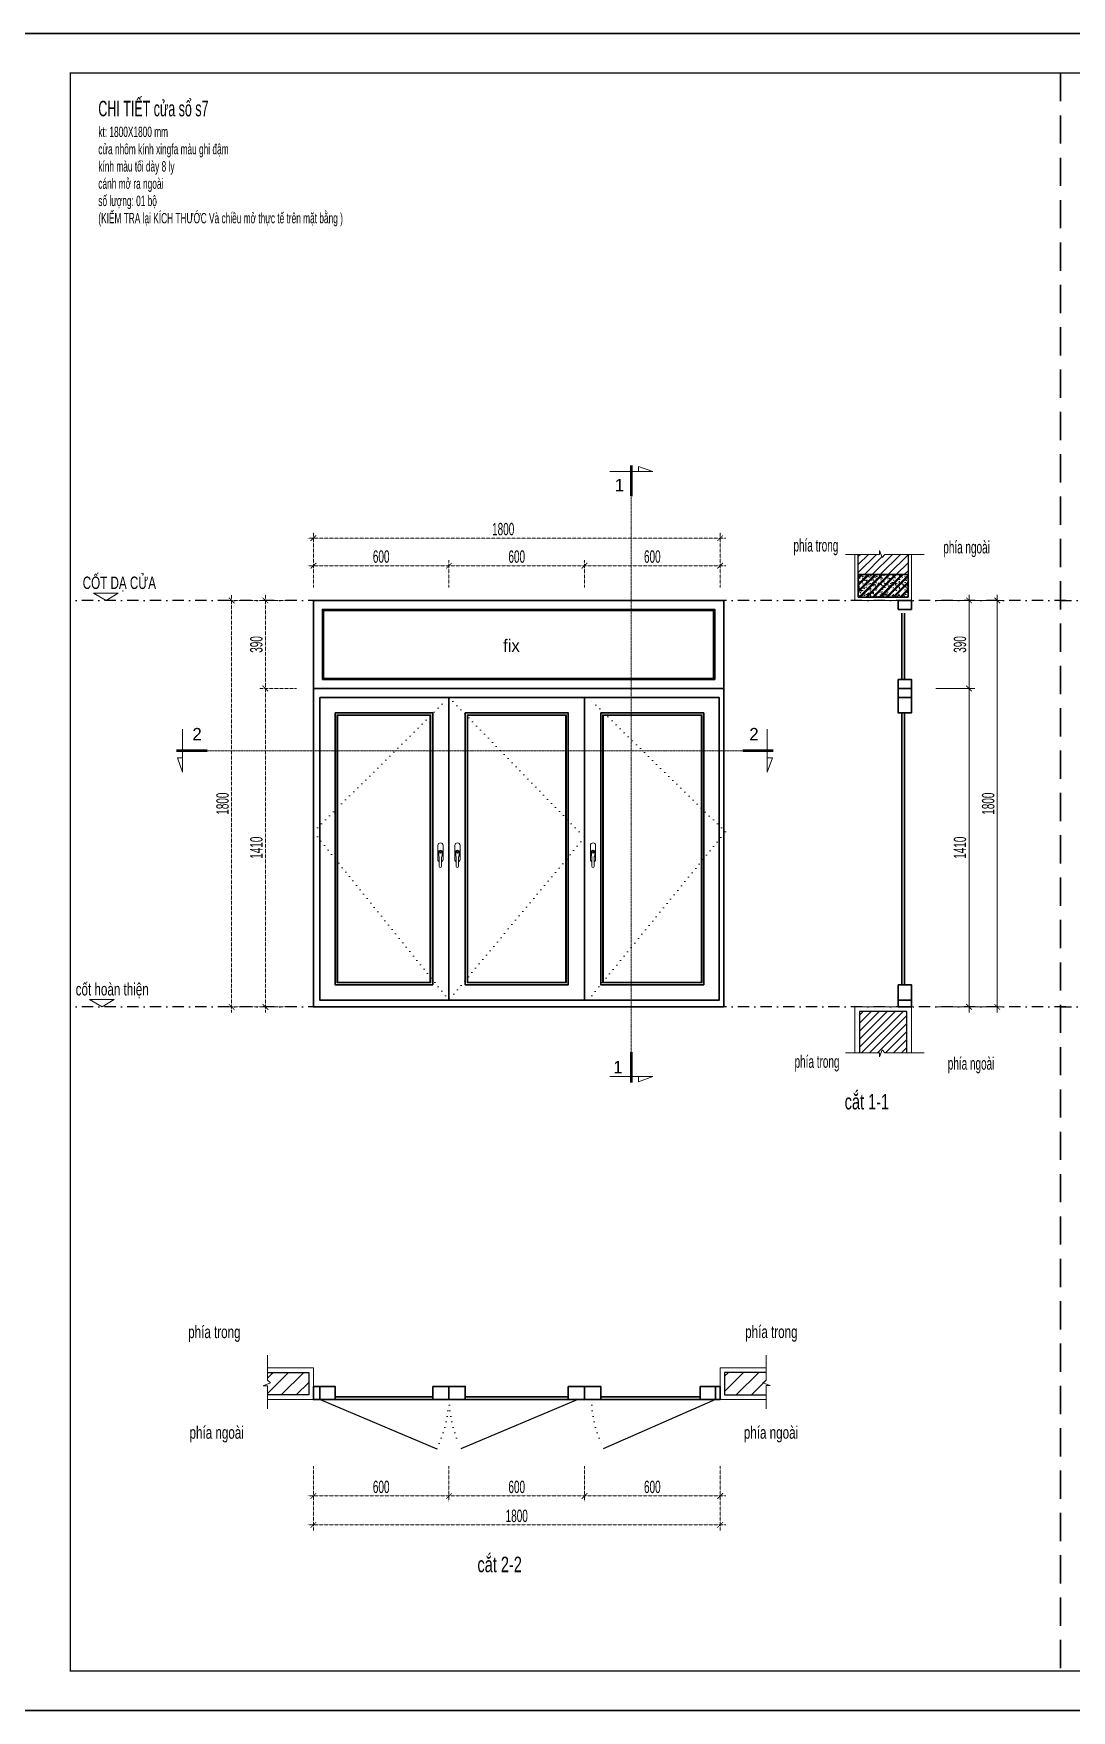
# Model space of a CAD drawing. Header units: inches. Extents: x 274208 to 641690, y -81912 to 129129.
# Drawn here: x 559642 to 564235, y 19702 to 27127 of the extents above; entities that cross this region are included whole.
import ezdxf

# ---------------------------------------------------------------- set-up
doc = ezdxf.new("R2010")
doc.units = ezdxf.units.IN
doc.header["$MEASUREMENT"] = 0
doc.header["$PDMODE"] = 3
for name, pattern in [('ACAD_ISO03W100', [30, 12, -18]), ('DASHDOT', [1, 0.5, -0.25, 0, -0.25]), ('DOT', [0.25, 0, -0.25]), ('HIDDEN', [0.375, 0.25, -0.125])]:
    doc.linetypes.add(name, pattern=pattern)
for name, color, linetype, lineweight in [('01.Cut', 255, 'Continuous', 35), ('04.Khuat', 250, 'HIDDEN', 18), ('05.Text', 253, 'Continuous', 18), ('06.betong', 2, 'Continuous', 35), ('08.Dim', 156, 'Continuous', 15), ('09.Hatch', 250, 'Continuous', 5), ('10.Text', 254, 'Continuous', 18), ('11.Khung bo', 32, 'Continuous', 50), ('12.Khung', 36, 'Continuous', 25), ('AUDIT_I_160217234026-0', 7, 'Continuous', 5), ('CA.cat 30', 30, 'Continuous', 35), ('CA.thay 145', 145, 'Continuous', 18), ('CCA - TUONG', 7, 'Continuous', 35), ('Kinh', 5, 'Continuous', 35), ('nep', 9, 'Continuous', 15), ('wall', 4, 'Continuous', 9)]:
    doc.layers.add(name, color=color, linetype=linetype, lineweight=lineweight)
doc.layers.add('Tpl_Bound', color=1, linetype='Continuous', plot=False)
doc.layers.add('TRUC', color=250, linetype='DASHDOT')
doc.styles.add('TT5_Text Dim', font='hoatbif.shx', dxfattribs={"width": 0.6})
doc.styles.add('VnAvantH', font='')
doc.styles.get('VnAvantH').set_extended_font_data('.VnAvantH')
doc.dimstyles.new('TT5_Dim 1-25', dxfattribs={"dimscale": 25, "dimtxt": 2.2, "dimasz": 1, "dimexe": 1, "dimexo": 0, "dimgap": 0.5, "dimtad": 1, "dimdec": 0, "dimzin": 0, "dimdsep": 46, "dimtxsty": 'TT5_Text Dim', "dimblk": 'ARCHTICK', "dimcen": 0, "dimdle": 1, "dimclrd": 256, "dimclre": 256, "dimclrt": 1, "dimadec": 0, "dimazin": 0, "dimtfac": 0.015, "dimtdec": 0, "dimtix": 1, "dimtmove": 2, "dimatfit": 3, "dimldrblk": 'DOT', "dimfxl": 1, "dimtolj": 1, "dimtzin": 0, "dimlwd": -1, "dimlwe": -1, "dimarcsym": 1})

# ---------------------------------------------------------------- blocks, each defined once
blk = doc.blocks.new('100')
at = {"layer": '11.Khung bo', "const_width": 26.7}
blk.add_lwpolyline([(1860913, -945240), (1860913, -916940), (1896063, -916940), (1896063, -945240)], close=True, dxfattribs=at)
at = {"layer": '12.Khung', "color": 1}
blk.add_lwpolyline([(1901579, -945940), (1901579, -916240), (1859580, -916240), (1859580, -945940)], close=True, dxfattribs=at)
blk = doc.blocks.new('vet cat')
at = {"layer": 'CA.cat 30', "const_width": 50}
blk.add_lwpolyline([(-82592, -188552), (-81976, -188552)], dxfattribs=at)
at = {"layer": 'CA.thay 145'}
blk.add_line((-82574, -188411), (-82469, -188411), dxfattribs=at)
blk.add_lwpolyline([(-82469, -188983), (-82469, -188122), (-82574, -188411)], dxfattribs=at)
blk = doc.blocks.new('_ARCHTICK')
at = {"color": 0, "linetype": 'ByBlock', "const_width": 0.15}
blk.add_lwpolyline([(-0.5, -0.5), (0.5, 0.5)], dxfattribs=at)
blk = doc.blocks.new('*D1027')
at = {"layer": '08.Dim', "linetype": 'HIDDEN', "transparency": 16777216}
for p, q in [((560855.4, 24771.1), (561505.4, 24771.1)), ((560880.4, 24674.7), (560880.4, 24796.1)), ((561480.4, 24674.7), (561480.4, 24796.1))]:
    blk.add_line(p, q, dxfattribs=at)
at = {"layer": 'Defpoints', "color": 0, "linetype": 'HIDDEN', "transparency": 16777216}
for p in [(561480.4, 24771.1), (560880.4, 24674.7), (561480.4, 24674.7)]:
    blk.add_point(p, dxfattribs=at)
at = {"layer": '08.Dim', "linetype": 'HIDDEN', "transparency": 16777216, "xscale": 25, "yscale": 25, "zscale": 25, "rotation": 180}
blk.add_blockref('_ARCHTICK', (560880.4, 24771.1), dxfattribs=at)
at = {"layer": '08.Dim', "linetype": 'HIDDEN', "transparency": 16777216, "xscale": 25, "yscale": 25, "zscale": 25}
blk.add_blockref('_ARCHTICK', (561480.4, 24771.1), dxfattribs=at)
at = {"layer": '08.Dim', "color": 1, "linetype": 'HIDDEN', "transparency": 16777216, "insert": (561180.4, 24811.1), "char_height": 55, "attachment_point": 5, "style": 'TT5_Text Dim'}
blk.add_mtext('\\A1;600', dxfattribs=at)
blk = doc.blocks.new('_DOT')
at = {"color": 1, "linetype": 'ByBlock'}
blk.add_line((-0.5, 0), (-1, 0), dxfattribs=at)
at = {"color": 1, "linetype": 'ByBlock', "const_width": 0.5}
blk.add_lwpolyline([(-0.25, 0, 1), (0.25, 0, 1)], format="xyb", close=True, dxfattribs=at)
blk = doc.blocks.new('*D1028')
at = {"layer": '08.Dim', "linetype": 'HIDDEN', "transparency": 16777216}
for p, q in [((561455.4, 24771.1), (562105.4, 24771.1)), ((561480.4, 24674.7), (561480.4, 24796.1)), ((562080.4, 24674.7), (562080.4, 24796.1))]:
    blk.add_line(p, q, dxfattribs=at)
at = {"layer": 'Defpoints', "color": 0, "linetype": 'HIDDEN', "transparency": 16777216}
for p in [(562080.4, 24771.1), (561480.4, 24674.7), (562080.4, 24674.7)]:
    blk.add_point(p, dxfattribs=at)
at = {"layer": '08.Dim', "linetype": 'HIDDEN', "transparency": 16777216, "xscale": 25, "yscale": 25, "zscale": 25, "rotation": 180}
blk.add_blockref('_ARCHTICK', (561480.4, 24771.1), dxfattribs=at)
at = {"layer": '08.Dim', "linetype": 'HIDDEN', "transparency": 16777216, "xscale": 25, "yscale": 25, "zscale": 25}
blk.add_blockref('_ARCHTICK', (562080.4, 24771.1), dxfattribs=at)
at = {"layer": '08.Dim', "color": 1, "linetype": 'HIDDEN', "transparency": 16777216, "insert": (561780.4, 24811.1), "char_height": 55, "attachment_point": 5, "style": 'TT5_Text Dim'}
blk.add_mtext('\\A1;600', dxfattribs=at)
blk = doc.blocks.new('*D1029')
at = {"layer": '08.Dim', "linetype": 'HIDDEN', "transparency": 16777216}
for p, q in [((560855.4, 24892.8), (562705.4, 24892.8)), ((560880.4, 24674.7), (560880.4, 24917.8)), ((562680.4, 24674.7), (562680.4, 24917.8))]:
    blk.add_line(p, q, dxfattribs=at)
at = {"layer": 'Defpoints', "color": 0, "linetype": 'HIDDEN', "transparency": 16777216}
for p in [(562680.4, 24892.8), (560880.4, 24674.7), (562680.4, 24674.7)]:
    blk.add_point(p, dxfattribs=at)
at = {"layer": '08.Dim', "linetype": 'HIDDEN', "transparency": 16777216, "xscale": 25, "yscale": 25, "zscale": 25, "rotation": 180}
blk.add_blockref('_ARCHTICK', (560880.4, 24892.8), dxfattribs=at)
at = {"layer": '08.Dim', "linetype": 'HIDDEN', "transparency": 16777216, "xscale": 25, "yscale": 25, "zscale": 25}
blk.add_blockref('_ARCHTICK', (562680.4, 24892.8), dxfattribs=at)
at = {"layer": '08.Dim', "color": 1, "linetype": 'HIDDEN', "transparency": 16777216, "insert": (561720.4, 24932.8), "char_height": 55, "attachment_point": 5, "style": 'TT5_Text Dim'}
blk.add_mtext('\\A1;1800', dxfattribs=at)
blk = doc.blocks.new('*D1030')
at = {"layer": '08.Dim', "linetype": 'HIDDEN', "transparency": 16777216}
for p, q in [((560806.1, 24617.3), (560643.1, 24617.3)), ((560668.1, 24642.3), (560668.1, 24202.3)), ((560806.1, 24227.3), (560643.1, 24227.3))]:
    blk.add_line(p, q, dxfattribs=at)
at = {"layer": 'Defpoints', "color": 0, "linetype": 'HIDDEN', "transparency": 16777216}
for p in [(560806.1, 24617.3), (560668.1, 24227.3), (560806.1, 24227.3)]:
    blk.add_point(p, dxfattribs=at)
at = {"layer": '08.Dim', "linetype": 'HIDDEN', "transparency": 16777216, "xscale": 25, "yscale": 25, "zscale": 25}
for p, rotation in [((560668.1, 24617.3), 90), ((560668.1, 24227.3), 270)]:
    blk.add_blockref('_ARCHTICK', p, dxfattribs=dict(at, rotation=rotation))
at = {"layer": '08.Dim', "color": 1, "linetype": 'HIDDEN', "transparency": 16777216, "insert": (560628.1, 24422.3), "char_height": 55, "attachment_point": 5, "rotation": 90, "style": 'TT5_Text Dim'}
blk.add_mtext('\\A1;390', dxfattribs=at)
blk = doc.blocks.new('*D1031')
at = {"layer": '08.Dim', "linetype": 'HIDDEN', "transparency": 16777216}
for p, q in [((560806.1, 24227.3), (560643.1, 24227.3)), ((560668.1, 24252.3), (560668.1, 22792.4)), ((560806.1, 22817.4), (560643.1, 22817.4))]:
    blk.add_line(p, q, dxfattribs=at)
at = {"layer": 'Defpoints', "color": 0, "linetype": 'HIDDEN', "transparency": 16777216}
for p in [(560806.1, 24227.3), (560668.1, 22817.4), (560806.1, 22817.4)]:
    blk.add_point(p, dxfattribs=at)
at = {"layer": '08.Dim', "linetype": 'HIDDEN', "transparency": 16777216, "xscale": 25, "yscale": 25, "zscale": 25}
for p, rotation in [((560668.1, 24227.3), 90), ((560668.1, 22817.4), 270)]:
    blk.add_blockref('_ARCHTICK', p, dxfattribs=dict(at, rotation=rotation))
at = {"layer": '08.Dim', "color": 1, "linetype": 'HIDDEN', "transparency": 16777216, "insert": (560628.1, 23522.4), "char_height": 55, "attachment_point": 5, "rotation": 90, "style": 'TT5_Text Dim'}
blk.add_mtext('\\A1;1410', dxfattribs=at)
blk = doc.blocks.new('*D1032')
at = {"layer": '08.Dim', "linetype": 'HIDDEN', "transparency": 16777216}
for p, q in [((560806.1, 24617.3), (560493.5, 24617.3)), ((560518.5, 24642.3), (560518.5, 22792.4)), ((560806.1, 22817.4), (560493.5, 22817.4))]:
    blk.add_line(p, q, dxfattribs=at)
at = {"layer": 'Defpoints', "color": 0, "linetype": 'HIDDEN', "transparency": 16777216}
for p in [(560806.1, 24617.3), (560518.5, 22817.4), (560806.1, 22817.4)]:
    blk.add_point(p, dxfattribs=at)
at = {"layer": '08.Dim', "linetype": 'HIDDEN', "transparency": 16777216, "xscale": 25, "yscale": 25, "zscale": 25}
for p, rotation in [((560518.5, 24617.3), 90), ((560518.5, 22817.4), 270)]:
    blk.add_blockref('_ARCHTICK', p, dxfattribs=dict(at, rotation=rotation))
at = {"layer": '08.Dim', "color": 1, "linetype": 'HIDDEN', "transparency": 16777216, "insert": (560478.5, 23717.4), "char_height": 55, "attachment_point": 5, "rotation": 90, "style": 'TT5_Text Dim'}
blk.add_mtext('\\A1;1800', dxfattribs=at)
blk = doc.blocks.new('*D1033')
at = {"layer": '08.Dim', "linetype": 'HIDDEN', "transparency": 16777216}
for p, q in [((562055.4, 24771.1), (562705.4, 24771.1)), ((562080.4, 24674.7), (562080.4, 24796.1)), ((562680.4, 24674.7), (562680.4, 24796.1))]:
    blk.add_line(p, q, dxfattribs=at)
at = {"layer": 'Defpoints', "color": 0, "linetype": 'HIDDEN', "transparency": 16777216}
for p in [(562680.4, 24771.1), (562080.4, 24674.7), (562680.4, 24674.7)]:
    blk.add_point(p, dxfattribs=at)
at = {"layer": '08.Dim', "linetype": 'HIDDEN', "transparency": 16777216, "xscale": 25, "yscale": 25, "zscale": 25, "rotation": 180}
blk.add_blockref('_ARCHTICK', (562080.4, 24771.1), dxfattribs=at)
at = {"layer": '08.Dim', "linetype": 'HIDDEN', "transparency": 16777216, "xscale": 25, "yscale": 25, "zscale": 25}
blk.add_blockref('_ARCHTICK', (562680.4, 24771.1), dxfattribs=at)
at = {"layer": '08.Dim', "color": 1, "linetype": 'HIDDEN', "transparency": 16777216, "insert": (562380.4, 24811.1), "char_height": 55, "attachment_point": 5, "style": 'TT5_Text Dim'}
blk.add_mtext('\\A1;600', dxfattribs=at)
blk = doc.blocks.new('*D1034')
at = {"layer": '08.Dim', "transparency": 16777216}
for p, q in [((563634.8, 24617.3), (563807.2, 24617.3)), ((563782.2, 24642.3), (563782.2, 24202.3)), ((563634.8, 24227.3), (563807.2, 24227.3))]:
    blk.add_line(p, q, dxfattribs=at)
at = {"layer": 'Defpoints', "color": 0, "transparency": 16777216}
for p in [(563634.8, 24617.3), (563634.8, 24227.3), (563782.2, 24227.3)]:
    blk.add_point(p, dxfattribs=at)
at = {"layer": '08.Dim', "transparency": 16777216, "xscale": 25, "yscale": 25, "zscale": 25}
for p, rotation in [((563782.2, 24617.3), 90), ((563782.2, 24227.3), 270)]:
    blk.add_blockref('_ARCHTICK', p, dxfattribs=dict(at, rotation=rotation))
at = {"layer": '08.Dim', "color": 1, "transparency": 16777216, "insert": (563742.2, 24422.3), "char_height": 55, "attachment_point": 5, "rotation": 90, "style": 'TT5_Text Dim'}
blk.add_mtext('\\A1;390', dxfattribs=at)
blk = doc.blocks.new('*D1035')
at = {"layer": '08.Dim', "transparency": 16777216}
for p, q in [((563634.8, 24227.3), (563807.2, 24227.3)), ((563782.2, 24252.3), (563782.2, 22792.4)), ((563634.8, 22817.4), (563807.2, 22817.4))]:
    blk.add_line(p, q, dxfattribs=at)
at = {"layer": 'Defpoints', "color": 0, "transparency": 16777216}
for p in [(563634.8, 24227.3), (563634.8, 22817.4), (563782.2, 22817.4)]:
    blk.add_point(p, dxfattribs=at)
at = {"layer": '08.Dim', "transparency": 16777216, "xscale": 25, "yscale": 25, "zscale": 25}
for p, rotation in [((563782.2, 24227.3), 90), ((563782.2, 22817.4), 270)]:
    blk.add_blockref('_ARCHTICK', p, dxfattribs=dict(at, rotation=rotation))
at = {"layer": '08.Dim', "color": 1, "transparency": 16777216, "insert": (563742.2, 23522.4), "char_height": 55, "attachment_point": 5, "rotation": 90, "style": 'TT5_Text Dim'}
blk.add_mtext('\\A1;1410', dxfattribs=at)
blk = doc.blocks.new('*D1036')
at = {"layer": '08.Dim', "transparency": 16777216}
for p, q in [((563634.8, 24617.3), (563932.2, 24617.3)), ((563907.2, 24642.3), (563907.2, 22792.4)), ((563634.8, 22817.4), (563932.2, 22817.4))]:
    blk.add_line(p, q, dxfattribs=at)
at = {"layer": 'Defpoints', "color": 0, "transparency": 16777216}
for p in [(563634.8, 24617.3), (563634.8, 22817.4), (563907.2, 22817.4)]:
    blk.add_point(p, dxfattribs=at)
at = {"layer": '08.Dim', "transparency": 16777216, "xscale": 25, "yscale": 25, "zscale": 25}
for p, rotation in [((563907.2, 24617.3), 90), ((563907.2, 22817.4), 270)]:
    blk.add_blockref('_ARCHTICK', p, dxfattribs=dict(at, rotation=rotation))
at = {"layer": '08.Dim', "color": 1, "transparency": 16777216, "insert": (563867.2, 23717.4), "char_height": 55, "attachment_point": 5, "rotation": 90, "style": 'TT5_Text Dim'}
blk.add_mtext('\\A1;1800', dxfattribs=at)
blk = doc.blocks.new('*D1037')
at = {"layer": '08.Dim', "linetype": 'HIDDEN', "transparency": 16777216}
for p, q in [((560880.4, 20784.2), (560880.4, 20627)), ((561480.4, 20784.2), (561480.4, 20627)), ((560855.4, 20652), (561505.4, 20652))]:
    blk.add_line(p, q, dxfattribs=at)
at = {"layer": 'Defpoints', "color": 0, "linetype": 'HIDDEN', "transparency": 16777216}
for p in [(560880.4, 20784.2), (561480.4, 20784.2), (561480.4, 20652)]:
    blk.add_point(p, dxfattribs=at)
at = {"layer": '08.Dim', "linetype": 'HIDDEN', "transparency": 16777216, "xscale": 25, "yscale": 25, "zscale": 25, "rotation": 180}
blk.add_blockref('_ARCHTICK', (560880.4, 20652), dxfattribs=at)
at = {"layer": '08.Dim', "linetype": 'HIDDEN', "transparency": 16777216, "xscale": 25, "yscale": 25, "zscale": 25}
blk.add_blockref('_ARCHTICK', (561480.4, 20652), dxfattribs=at)
at = {"layer": '08.Dim', "color": 1, "linetype": 'HIDDEN', "transparency": 16777216, "insert": (561180.4, 20692), "char_height": 55, "attachment_point": 5, "style": 'TT5_Text Dim'}
blk.add_mtext('\\A1;600', dxfattribs=at)
blk = doc.blocks.new('*D1038')
at = {"layer": '08.Dim', "linetype": 'HIDDEN', "transparency": 16777216}
for p, q in [((561480.4, 20784.2), (561480.4, 20627)), ((562080.4, 20784.2), (562080.4, 20627)), ((561455.4, 20652), (562105.4, 20652))]:
    blk.add_line(p, q, dxfattribs=at)
at = {"layer": 'Defpoints', "color": 0, "linetype": 'HIDDEN', "transparency": 16777216}
for p in [(561480.4, 20784.2), (562080.4, 20784.2), (562080.4, 20652)]:
    blk.add_point(p, dxfattribs=at)
at = {"layer": '08.Dim', "linetype": 'HIDDEN', "transparency": 16777216, "xscale": 25, "yscale": 25, "zscale": 25, "rotation": 180}
blk.add_blockref('_ARCHTICK', (561480.4, 20652), dxfattribs=at)
at = {"layer": '08.Dim', "linetype": 'HIDDEN', "transparency": 16777216, "xscale": 25, "yscale": 25, "zscale": 25}
blk.add_blockref('_ARCHTICK', (562080.4, 20652), dxfattribs=at)
at = {"layer": '08.Dim', "color": 1, "linetype": 'HIDDEN', "transparency": 16777216, "insert": (561780.4, 20692), "char_height": 55, "attachment_point": 5, "style": 'TT5_Text Dim'}
blk.add_mtext('\\A1;600', dxfattribs=at)
blk = doc.blocks.new('*D1039')
at = {"layer": '08.Dim', "linetype": 'HIDDEN', "transparency": 16777216}
for p, q in [((562080.4, 20784.2), (562080.4, 20627)), ((562680.4, 20784.2), (562680.4, 20627)), ((562055.4, 20652), (562705.4, 20652))]:
    blk.add_line(p, q, dxfattribs=at)
at = {"layer": 'Defpoints', "color": 0, "linetype": 'HIDDEN', "transparency": 16777216}
for p in [(562080.4, 20784.2), (562680.4, 20784.2), (562680.4, 20652)]:
    blk.add_point(p, dxfattribs=at)
at = {"layer": '08.Dim', "linetype": 'HIDDEN', "transparency": 16777216, "xscale": 25, "yscale": 25, "zscale": 25, "rotation": 180}
blk.add_blockref('_ARCHTICK', (562080.4, 20652), dxfattribs=at)
at = {"layer": '08.Dim', "linetype": 'HIDDEN', "transparency": 16777216, "xscale": 25, "yscale": 25, "zscale": 25}
blk.add_blockref('_ARCHTICK', (562680.4, 20652), dxfattribs=at)
at = {"layer": '08.Dim', "color": 1, "linetype": 'HIDDEN', "transparency": 16777216, "insert": (562380.4, 20692), "char_height": 55, "attachment_point": 5, "style": 'TT5_Text Dim'}
blk.add_mtext('\\A1;600', dxfattribs=at)
blk = doc.blocks.new('*D1040')
at = {"layer": '08.Dim', "linetype": 'HIDDEN', "transparency": 16777216}
for p, q in [((560880.4, 20784.2), (560880.4, 20498.7)), ((562680.4, 20784.2), (562680.4, 20498.7)), ((560855.4, 20523.7), (562705.4, 20523.7))]:
    blk.add_line(p, q, dxfattribs=at)
at = {"layer": 'Defpoints', "color": 0, "linetype": 'HIDDEN', "transparency": 16777216}
for p in [(560880.4, 20784.2), (562680.4, 20784.2), (562680.4, 20523.7)]:
    blk.add_point(p, dxfattribs=at)
at = {"layer": '08.Dim', "linetype": 'HIDDEN', "transparency": 16777216, "xscale": 25, "yscale": 25, "zscale": 25, "rotation": 180}
blk.add_blockref('_ARCHTICK', (560880.4, 20523.7), dxfattribs=at)
at = {"layer": '08.Dim', "linetype": 'HIDDEN', "transparency": 16777216, "xscale": 25, "yscale": 25, "zscale": 25}
blk.add_blockref('_ARCHTICK', (562680.4, 20523.7), dxfattribs=at)
at = {"layer": '08.Dim', "color": 1, "linetype": 'HIDDEN', "transparency": 16777216, "insert": (561780.4, 20563.7), "char_height": 55, "attachment_point": 5, "style": 'TT5_Text Dim'}
blk.add_mtext('\\A1;1800', dxfattribs=at)

msp = doc.modelspace()

# ---------------------------------------------------------------- hatches: boundary and pattern name
at = {"layer": '09.Hatch', "ltscale": 0.5}
h = msp.add_hatch(dxfattribs=at)
h.set_pattern_fill('ANSI31', color=256, scale=200, angle=90, style=0)
h.set_pattern_definition([(225, (564091.882, 30384.427), (-17.67767, 17.67767), [])])
h.paths.add_polyline_path([(563292.2, 24732.3), (563292.2, 24821.1), (563385.7, 24821.1), (563385.7, 24839), (563398.1, 24806.7), (563409.9, 24821.1), (563512.2, 24821.1), (563512.2, 24732.3)])
at = {"layer": '09.Hatch'}
h = msp.add_hatch(dxfattribs=at)
h.set_pattern_fill('BTONG1', color=256, scale=5, double=1, pattern_type=2)
h.set_pattern_definition([(50, (352668.467, 138952.37), (35.863009, -3.1376067), [3.75, -41.25]), (355, (352668.467, 138952.37), (-6.9375667, 37.6096067), [3, -33]), (100.4514, (352671.456, 138952.11), (28.925469, 34.471977), [3.1870095, -35.0571056]), (46.1842, (352668.467, 138962.37), (53.3620524, -8.275951), [5.625, -61.875]), (96.6356, (352672.914, 138961.68), (46.733135, 48.705894), [4.780514, -52.58565]), (351.1842, (352668.47, 138962.37), (46.733097, 48.70593), [4.5, -49.5]), (21, (352673.467, 138959.87), (29.8453526, -20.1309445), [3.75, -41.25]), (326, (352673.467, 138959.87), (12.1657666, 36.257502), [3, -33]), (71.4514, (352675.954, 138958.193), (42.0111314, 16.126525), [3.1870095, -35.0571056]), (37.5, (352668.467, 138952.37), (0.6079928, 16.6446927), [0, -32.6, 0, -33.5, 0, -33.125]), (7.5, (352668.467, 138952.37), (13.1534769, 19.7205856), [0, -19.1, 0, -31.85, 0, -12.625]), (327.5, (352657.317, 138952.37), (26.6911218, -1.1277436), [0, -12.5, 0, -39, 0, -51.75]), (317.5, (352652.317, 138952.37), (29.1593085, 5.0052491), [0, -16.25, 0, -25.9, 0, -36.75]), (45, (352668.467, 138952.37), (-15.0260191, 15.0260191), []), (45, (352668.467, 138958.495), (-15.0260191, 15.0260191), [])])
h.paths.add_polyline_path([(563292.2, 24632.3), (563512.2, 24632.3), (563512.2, 24732.3), (563292.2, 24732.3)])
at = {"layer": '09.Hatch', "ltscale": 0.5}
h = msp.add_hatch(dxfattribs=at)
h.set_pattern_fill('ANSI31', color=256, scale=200, angle=90, style=0)
h.set_pattern_definition([(225, (564091.882, 30364.137), (-17.67767, 17.67767), [])])
h.paths.add_polyline_path([(563297.2, 22797.4), (563297.2, 22613.6), (563385.7, 22613.6), (563385.7, 22595.7), (563398.1, 22628), (563409.9, 22613.6), (563507.2, 22613.6), (563507.2, 22797.4)])
at = {"layer": '09.Hatch'}
h = msp.add_hatch(dxfattribs=at)
h.set_pattern_fill('ANSI31,_O', color=256, scale=15)
h.set_pattern_definition([(45, (411237.74, 193541.707), (-33.67596, 33.67596), [])])
h.paths.add_polyline_path([(560860.4, 21099.2), (560676.7, 21099.2), (560676.7, 21187.7), (560658.8, 21187.7), (560691.1, 21200), (560676.7, 21211.9), (560676.7, 21199.2), (560860.4, 21199.2)])
h = msp.add_hatch(dxfattribs=at)
h.set_pattern_fill('ANSI31,_O', color=256, scale=15)
h.set_pattern_definition([(45, (411837.74, 193541.707), (-33.67596, 33.67596), [])])
h.paths.add_polyline_path([(562700.4, 21099.2), (562884.2, 21099.2), (562884.2, 21187.7), (562902.1, 21187.7), (562869.8, 21200), (562884.2, 21211.9), (562884.2, 21199.2), (562700.4, 21199.2)])

# ---------------------------------------------------------------- linework, layer by layer
for p, q in [((560910.4, 21079.2), (561427.3, 20861.1)), ((562050.4, 21079.2), (561533.6, 20861.1)), ((562660.4, 21079.2), (562163.6, 20861.1))]:
    msp.add_line(p, q)
at = {"layer": '01.Cut'}
for p, q in [((561480.4, 24187.3), (561480.4, 22847.4)), ((562676.4, 24187.3), (562676.4, 22847.4))]:
    msp.add_line(p, q, dxfattribs=at)
for points in [[(560880.4, 24227.3), (562696.4, 24227.3), (562696.4, 24617.3), (560880.4, 24617.3)], [(560920.4, 24267.3), (562656.4, 24267.3), (562656.4, 24577.3), (560920.4, 24577.3)], [(563469.2, 24617.3), (563527.2, 24617.3), (563527.2, 24577.3), (563469.2, 24577.3)], [(560880.4, 24227.3), (562696.4, 24227.3), (562696.4, 22817.4), (560880.4, 22817.4)], [(563469.2, 24267.3), (563527.2, 24267.3), (563527.2, 24227.3), (563469.2, 24227.3)], [(563469.2, 24227.3), (563527.2, 24227.3), (563527.2, 24187.3), (563469.2, 24187.3)], [(560908.4, 24187.3), (562080.4, 24187.3), (562080.4, 22847.4), (560908.4, 22847.4)], [(562080.4, 24187.3), (562676.4, 24187.3), (562676.4, 22847.4), (562080.4, 22847.4)], [(563469.2, 24187.3), (563527.2, 24187.3), (563527.2, 24119.3), (563469.2, 24119.3)], [(560976.4, 24119.3), (561408.4, 24119.3), (561408.4, 22915.4), (560976.4, 22915.4)], [(561552.4, 24119.3), (562008.5, 24119.3), (562008.5, 22915.4), (561552.4, 22915.4)], [(562152.4, 24119.3), (562608.4, 24119.3), (562608.4, 22915.4), (562152.4, 22915.4)], [(563469.2, 22915.4), (563527.2, 22915.4), (563527.2, 22847.4), (563469.2, 22847.4)], [(563469.2, 22847.4), (563527.2, 22847.4), (563527.2, 22817.4), (563469.2, 22817.4)], [(560880.4, 21137.2), (560908.4, 21137.2), (560908.4, 21079.2), (560880.4, 21079.2)], [(560908.4, 21137.2), (560976.4, 21137.2), (560976.4, 21079.2), (560908.4, 21079.2)], [(561408.4, 21137.2), (561480.4, 21137.2), (561480.4, 21079.2), (561408.4, 21079.2)], [(561480.4, 21137.2), (561552.4, 21137.2), (561552.4, 21079.2), (561480.4, 21079.2)], [(562008.5, 21137.2), (562080.4, 21137.2), (562080.4, 21079.2), (562008.5, 21079.2)], [(562080.4, 21137.2), (562152.4, 21137.2), (562152.4, 21079.2), (562080.4, 21079.2)], [(562592.4, 21137.2), (562660.4, 21137.2), (562660.4, 21079.2), (562592.4, 21079.2)], [(562660.4, 21137.2), (562680.4, 21137.2), (562680.4, 21079.2), (562660.4, 21079.2)]]:
    msp.add_lwpolyline(points, close=True, dxfattribs=at)
at = {"layer": '04.Khuat', "linetype": 'DOT', "ltscale": 100}
for p, q in [((560880.4, 23592.4), (561480.4, 24187.3)), ((561480.4, 24187.3), (562080.4, 23567.4)), ((562704.4, 23592.4), (562096.4, 24187.3)), ((561480.4, 22847.4), (560880.4, 23592.4)), ((562080.4, 23567.4), (561480.4, 22847.4)), ((562096.4, 22847.4), (562704.4, 23592.4))]:
    msp.add_line(p, q, dxfattribs=at)
for centre, start, end in [((560900.6, 21105), 335.1485, 357.44689), ((562060.2, 21105), 182.55311, 204.8515), ((562690.2, 21105), 182.55311, 204.8515)]:
    msp.add_arc(centre, 580.4, start, end, dxfattribs=at)
at = {"layer": '05.Text'}
msp.add_lwpolyline([(559962.9, 24617.3), (560016.7, 24649.8), (559906.6, 24649.8)], close=True, dxfattribs=at)
at = {"layer": '06.betong'}
msp.add_lwpolyline([(563292.2, 24632.3), (563512.2, 24632.3), (563512.2, 24732.3), (563292.2, 24732.3)], close=True, dxfattribs=at)
at = {"layer": '08.Dim'}
for points in [[(560923.4, 24270.3), (562653.4, 24270.3), (562653.4, 24574.3), (560923.4, 24574.3)], [(560926.4, 24273.3), (562650.4, 24273.3), (562650.4, 24571.3), (560926.4, 24571.3)], [(560984.4, 24111.3), (561400.4, 24111.3), (561400.4, 22923.4), (560984.4, 22923.4)], [(560988.4, 24107.3), (561396.4, 24107.3), (561396.4, 22927.4), (560988.4, 22927.4)], [(561560.4, 24111.3), (562000.5, 24111.3), (562000.5, 22923.4), (561560.4, 22923.4)], [(561564.4, 24107.3), (561996.5, 24107.3), (561996.5, 22927.4), (561564.4, 22927.4)], [(562160.4, 24111.3), (562600.4, 24111.3), (562600.4, 22923.4), (562160.4, 22923.4)], [(562164.4, 24107.3), (562596.4, 24107.3), (562596.4, 22927.4), (562164.4, 22927.4)]]:
    msp.add_lwpolyline(points, close=True, dxfattribs=at)
at = {"layer": 'AUDIT_I_160217234026-0'}
msp.add_lwpolyline([(559945.5, 22817.4), (559999.3, 22849.9), (559889.2, 22849.9)], close=True, dxfattribs=at)
at = {"layer": 'CA.thay 145', "color": 1, "linetype": 'ACAD_ISO03W100', "ltscale": 0.005}
for p, q in [((562287.5, 25078), (562287.5, 22600.1)), ((562799.8, 23951.9), (560409.5, 23951.9))]:
    msp.add_line(p, q, dxfattribs=at)
at = {"layer": 'CCA - TUONG', "color": 6, "linetype": 'HIDDEN', "ltscale": 500}
msp.add_lwpolyline([(564186.4, 26952.3), (564186.4, 19877.4)], dxfattribs=at)
at = {"layer": 'Kinh', "ltscale": 0.5}
for p, q in [((563485.2, 24560.3), (563485.2, 24267.3)), ((563497.2, 24560.3), (563497.2, 24267.3)), ((563485.2, 24119.3), (563485.2, 22915.4)), ((563497.2, 24119.3), (563497.2, 22915.4)), ((561408.4, 21091.2), (560976.4, 21091.2)), ((561552.4, 21091.2), (562008.5, 21091.2)), ((562592.4, 21091.2), (562152.4, 21091.2)), ((561408.4, 21079.2), (560976.4, 21079.2)), ((561552.4, 21079.2), (562008.5, 21079.2)), ((562592.4, 21079.2), (562152.4, 21079.2))]:
    msp.add_line(p, q, dxfattribs=at)
at = {"layer": 'nep', "ltscale": 0.5}
for p, q in [((561435.3, 23501), (561435.3, 23487)), ((561435.5, 23486.3), (561437.4, 23482.6)), ((561437.5, 23482), (561437.5, 23439.5)), ((561447.9, 23482), (561447.9, 23439.5)), ((561450, 23486.3), (561448.1, 23482.6)), ((561450.1, 23501), (561450.1, 23487)), ((561510.5, 23501), (561510.5, 23487)), ((561510.6, 23486.3), (561512.5, 23482.6)), ((561512.7, 23482), (561512.7, 23439.5)), ((561523.1, 23482), (561523.1, 23439.5)), ((561525.1, 23486.3), (561523.2, 23482.6)), ((561525.3, 23501), (561525.3, 23487)), ((562110.7, 23501), (562110.7, 23487)), ((562110.8, 23486.3), (562112.7, 23482.6)), ((562112.9, 23482), (562112.9, 23439.5)), ((562123.3, 23482), (562123.3, 23439.5)), ((562125.3, 23486.3), (562123.4, 23482.6)), ((562125.5, 23501), (562125.5, 23487))]:
    msp.add_line(p, q, dxfattribs=at)
for points in [[(563235.8, 24821.1), (563385.7, 24821.1), (563385.7, 24839), (563398.1, 24806.7), (563409.9, 24821.1), (563584, 24821.1)], [(561431.2, 23493.6), (561431.2, 23532.4)], [(561431.2, 23469.6), (561431.2, 23493.6)], [(561454.2, 23532.4), (561454.2, 23469.6)], [(561506.4, 23493.6), (561506.4, 23532.4)], [(561506.4, 23469.6), (561506.4, 23493.6)], [(561529.4, 23532.4), (561529.4, 23469.6)], [(562106.6, 23532.4), (562106.6, 23469.6)], [(562129.6, 23493.6), (562129.6, 23532.4)], [(562129.6, 23469.6), (562129.6, 23493.6)], [(563235.8, 22613.6), (563385.7, 22613.6), (563385.7, 22595.7), (563398.1, 22628), (563409.9, 22613.6), (563584, 22613.6)], [(560676.7, 21037.8), (560676.7, 21140.1), (560658.8, 21140.1), (560691.1, 21152.5), (560676.7, 21164.3), (560676.7, 21276)], [(562884.2, 21037.8), (562884.2, 21140.7), (562902.1, 21140.7), (562869.8, 21153), (562884.2, 21164.9), (562884.2, 21276)]]:
    msp.add_lwpolyline(points, dxfattribs=at)
at = {"layer": 'nep'}
for points in [[(563277.2, 24821.1), (563277.2, 24617.3), (563527.2, 24617.3), (563527.2, 24821.1)], [(563277.2, 22613.6), (563277.2, 22817.4), (563527.2, 22817.4), (563527.2, 22613.6)], [(560676.7, 21079.2), (560880.4, 21079.2), (560880.4, 21219.2), (560676.7, 21219.2)], [(562884.2, 21079.2), (562680.4, 21079.2), (562680.4, 21219.2), (562884.2, 21219.2)]]:
    msp.add_lwpolyline(points, dxfattribs=at)
at = {"layer": 'nep', "ltscale": 0.5}
for centre in [(561442.7, 23501), (561517.9, 23501), (562118.1, 23501)]:
    msp.add_circle(centre, 2.09, dxfattribs=at)
for centre, radius, start, end in [((561442.7, 23532.4), 11.5, 0, 180), ((561517.9, 23532.4), 11.5, 0, 180), ((562118.1, 23532.4), 11.5, 0, 180), ((561442.7, 23469.6), 11.5, 180, 243.1549), ((561442.7, 23501), 9.92, 318.25899, 221.74101), ((561442.7, 23501), 7.4, 0, 180), ((561436.8, 23487), 1.43, 180, 207.19267), ((561442.7, 23501), 9.92, 318.25899, 131.74101), ((561436.1, 23482), 1.43, 0, 27.19267), ((561449.4, 23482), 1.43, 152.80733, 180), ((561442.7, 23469.6), 11.5, 296.8451, 0), ((561448.7, 23487), 1.43, 332.80733, 0), ((561517.9, 23469.6), 11.5, 180, 243.1549), ((561517.9, 23501), 9.92, 318.25899, 221.74101), ((561517.9, 23501), 7.4, 0, 180), ((561511.9, 23487), 1.43, 180, 207.19267), ((561517.9, 23501), 9.92, 318.25899, 131.74101), ((561511.3, 23482), 1.43, 0, 27.19267), ((561524.5, 23482), 1.43, 152.80733, 180), ((561517.9, 23469.6), 11.5, 296.8451, 0), ((561523.9, 23487), 1.43, 332.80733, 0), ((562118.1, 23469.6), 11.5, 180, 243.1549), ((562118.1, 23501), 9.92, 48.25899, 221.74101), ((562118.1, 23501), 9.92, 318.25899, 221.74101), ((562118.1, 23501), 7.4, 0, 180), ((562112.1, 23487), 1.43, 180, 207.19267), ((562111.4, 23482), 1.43, 0, 27.19267), ((562124.7, 23482), 1.43, 152.80733, 180), ((562118.1, 23469.6), 11.5, 296.8451, 0), ((562124, 23487), 1.43, 332.80733, 0), ((561442.7, 23439.5), 5.2, 180, 0), ((561517.9, 23439.5), 5.2, 180, 0), ((562118.1, 23439.5), 5.2, 180, 0)]:
    msp.add_arc(centre, radius, start, end, dxfattribs=at)
at = {"layer": 'Tpl_Bound', "color": 1}
msp.add_lwpolyline([(559471.3, 19702.4), (559471.3, 27127.3), (569971.2, 27127.3), (569971.2, 19702.4)], close=True, dxfattribs=at)
at = {"layer": 'TRUC', "ltscale": 100}
for p, q in [((564210.4, 24617.3), (559804.7, 24617.3)), ((564210.4, 22817.4), (559804.7, 22817.4))]:
    msp.add_line(p, q, dxfattribs=at)
for points in [[(564186.4, 24617.3), (568580.1, 24617.3)], [(564186.4, 22817.4), (568580.1, 22817.4)]]:
    msp.add_lwpolyline(points, dxfattribs=at)
at = {"layer": 'wall', "color": 0, "lineweight": 30}
for points in [[(563512.2, 24821.1), (563512.2, 24732.3), (563292.2, 24732.3), (563292.2, 24821.1)], [(563507.2, 22613.6), (563507.2, 22797.4), (563297.2, 22797.4), (563297.2, 22613.6)], [(560676.7, 21199.2), (560860.4, 21199.2), (560860.4, 21099.2), (560676.7, 21099.2)], [(562884.2, 21199.2), (562700.4, 21199.2), (562700.4, 21099.2), (562884.2, 21099.2)]]:
    msp.add_lwpolyline(points, dxfattribs=at)

# ---------------------------------------------------------------- block references
at = {"layer": '05.Text', "xscale": 0.25, "yscale": 0.25, "zscale": 0.25}
msp.add_blockref('100', (94576.4, 256187.3), dxfattribs=at)
at = {"layer": 'CA.cat 30'}
for p, xscale, yscale, zscale, rotation in [((604188.1, 6861.1), 0.2222222222480923, 0.2222222222480923, 0.2222222222480923, 270), ((578628.1, -17948.6), -0.2222222220152616, 0.2222222222480923, 0.2222222221704821, 180), ((544562.9, -17948.6), 0.2222222220152616, 0.2222222220152616, 0.2222222220152616, 180), ((604188.1, 40835.2), -0.2222222222480923, 0.2222222222480923, 0.2222222221704821, 270)]:
    msp.add_blockref('vet cat', p, dxfattribs=dict(at, xscale=xscale, yscale=yscale, zscale=zscale, rotation=rotation))

# ---------------------------------------------------------------- texts
at = {"layer": '10.Text', "style": 'VnAvantH'}
for s, rotation, p in [('1', 0, (562214.4, 25100)), ('2', 360, (560344.7, 23997.2)), ('2', 0, (562809.7, 23997.2)), ('1', 0, (562207.5, 22522.7))]:
    msp.add_text(s, height=55.6, rotation=rotation, dxfattribs=at).set_placement(p)
at = {"layer": '10.Text', "style": 'TT5_Text Dim', "width": 0.7}
for s, height, p in [('CèT D¹ CöA', 55, (559859.5, 24667.9)), ('cèt hoµn thiÖn', 55, (559828.3, 22868)), ('c¾t 1-1', 68.75, (563231.8, 22363.7)), ('phÝa trong', 55, (560326.2, 21350.8)), ('phÝa trong', 55, (562791.4, 21351.4)), ('phÝa ngoµi', 55, (560332.2, 20905.5)), ('phÝa ngoµi', 55, (562785.4, 20905.5)), ('c¾t 2-2', 68.75, (561606.4, 20314.6))]:
    msp.add_text(s, height=height, dxfattribs=at).set_placement(p)
at = {"layer": '10.Text', "style": 'TT5_Text Dim'}
msp.add_text('fix', height=55, dxfattribs=at).set_placement((561720.1, 24389.6))
at = {"layer": '10.Text', "insert": (559928.5, 26829.5), "char_height": 68.75, "width": 1801.007, "attachment_point": 1, "style": 'TT5_Text Dim'}
msp.add_mtext('\\pxi-3,l3,t3;CHI TIÕT cöa sæ s7\\P{\\H0.6667x;kt: 1800X1800 mm\\Pcöa nh«m kÝnh xingfa mµu ghi ®Ëm\\PkÝnh mµu tèi dµy 8 ly \\Pc¸nh më ra ngoµi\\Psè l\xadîng: 01 bé\\P(KIÓM TRA l¹i KÝCH TH¦íC Vµ chiÒu më thùc tÕ trªn mÆt b»ng )}', dxfattribs=at)
at = {"layer": '10.Text', "char_height": 55, "attachment_point": 6, "style": 'TT5_Text Dim'}
for s, insert in [('phÝa trong', (563203.7, 24852.8)), ('phÝa ngoµi', (563874.3, 24844.5)), ('phÝa trong', (563208.8, 22567)), ('phÝa ngoµi', (563894.3, 22558.8))]:
    msp.add_mtext(s, dxfattribs=dict(at, insert=insert))

# ---------------------------------------------------------------- dimensions: what is measured, and where the dimension line sits
at = {"layer": '08.Dim', "linetype": 'HIDDEN'}
dim = msp.add_linear_dim(base=(562680.4, 24892.8), p1=(560880.4, 24674.7), p2=(562680.4, 24674.7), dimstyle='TT5_Dim 1-25', dxfattribs=at)
dim.commit()
dim.dimension.update_dxf_attribs({"geometry": '*D1029', "text_midpoint": (561720.4, 24932.8), "dimtype": 160})
for base, p1, p2, picture, middle in [((561480.4, 24771.1), (560880.4, 24674.7), (561480.4, 24674.7), '*D1027', (561180.4, 24811.1)), ((562080.4, 24771.1), (561480.4, 24674.7), (562080.4, 24674.7), '*D1028', (561780.4, 24811.1)), ((562680.4, 24771.1), (562080.4, 24674.7), (562680.4, 24674.7), '*D1033', (562380.4, 24811.1)), ((561480.4, 20652), (560880.4, 20784.2), (561480.4, 20784.2), '*D1037', (561180.4, 20692)), ((562680.4, 20523.7), (560880.4, 20784.2), (562680.4, 20784.2), '*D1040', (561780.4, 20563.7)), ((562080.4, 20652), (561480.4, 20784.2), (562080.4, 20784.2), '*D1038', (561780.4, 20692)), ((562680.4, 20652), (562080.4, 20784.2), (562680.4, 20784.2), '*D1039', (562380.4, 20692))]:
    dim = msp.add_linear_dim(base=base, p1=p1, p2=p2, dimstyle='TT5_Dim 1-25', dxfattribs=at)
    dim.commit()
    dim.dimension.update_dxf_attribs({"geometry": picture, "text_midpoint": middle})
for base, p1, p2, picture, middle in [((560518.5, 22817.4), (560806.1, 24617.3), (560806.1, 22817.4), '*D1032', (560478.5, 23717.4)), ((560668.1, 24227.3), (560806.1, 24617.3), (560806.1, 24227.3), '*D1030', (560628.1, 24422.3)), ((560668.1, 22817.4), (560806.1, 24227.3), (560806.1, 22817.4), '*D1031', (560628.1, 23522.4))]:
    dim = msp.add_linear_dim(base=base, p1=p1, p2=p2, angle=90, dimstyle='TT5_Dim 1-25', dxfattribs=at)
    dim.commit()
    dim.dimension.update_dxf_attribs({"geometry": picture, "text_midpoint": middle})
at = {"layer": '08.Dim'}
for base, p1, p2, picture, middle in [((563782.2, 24227.3), (563634.8, 24617.3), (563634.8, 24227.3), '*D1034', (563742.2, 24422.3)), ((563907.2, 22817.4), (563634.8, 24617.3), (563634.8, 22817.4), '*D1036', (563867.2, 23717.4)), ((563782.2, 22817.4), (563634.8, 24227.3), (563634.8, 22817.4), '*D1035', (563742.2, 23522.4))]:
    dim = msp.add_linear_dim(base=base, p1=p1, p2=p2, angle=90, dimstyle='TT5_Dim 1-25', dxfattribs=at)
    dim.commit()
    dim.dimension.update_dxf_attribs({"geometry": picture, "text_midpoint": middle})

doc.saveas('drawing.dxf')
